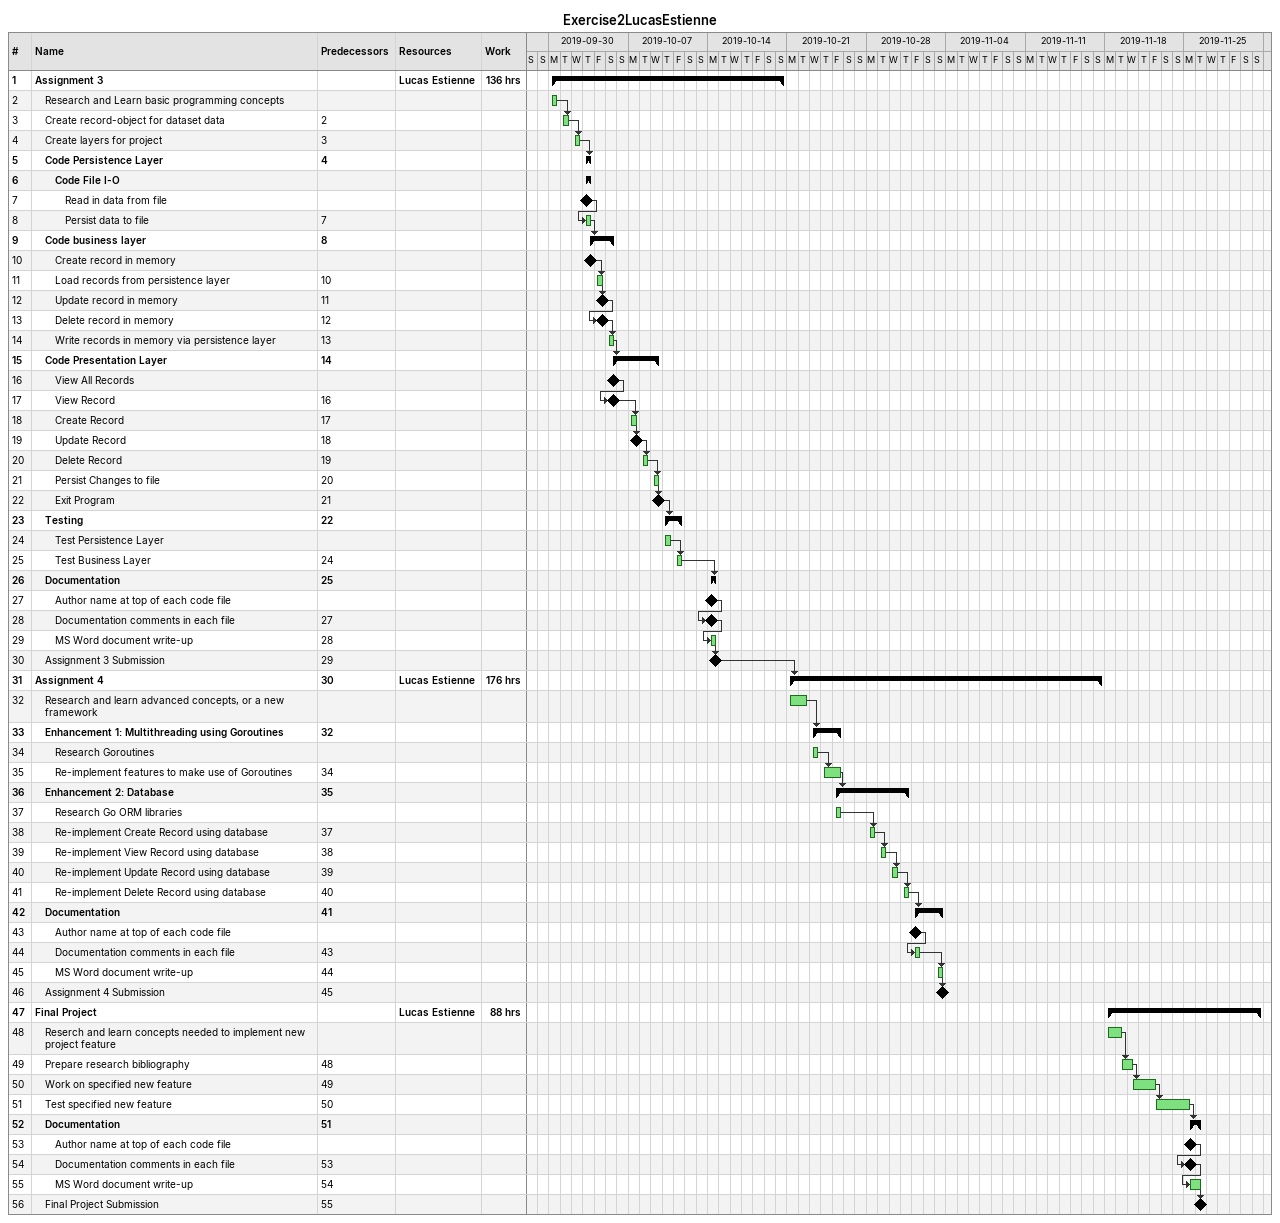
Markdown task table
Exercise2LucasEstienne

| ID | Level | Task | Start | Finish | Predecessors | Resources | Work (h) |
|---|---|---|---|---|---|---|---|
| 1 | 1 | **Assignment 3** | 2019-09-30 | 2019-10-20 |  | Lucas Estienne | 136 |
| 2 | 2 | Research and Learn basic programming concepts | 2019-09-30 | 2019-09-30 |  |  |  |
| 3 | 2 | Create record-object for dataset data | 2019-10-01 | 2019-10-01 | 2 |  |  |
| 4 | 2 | Create layers for project | 2019-10-02 | 2019-10-02 | 3 |  |  |
| 5 | 2 | **Code Persistence Layer** | 2019-10-03 | 2019-10-03 | 4 |  |  |
| 6 | 3 | **Code File I-O** | 2019-10-03 | 2019-10-03 |  |  |  |
| 7 | 4 | Read in data from file (milestone) | 2019-10-03 | 2019-10-03 |  |  |  |
| 8 | 4 | Persist data to file | 2019-10-03 | 2019-10-03 | 7 |  |  |
| 9 | 2 | **Code business layer** | 2019-10-03 | 2019-10-05 | 8 |  |  |
| 10 | 3 | Create record in memory (milestone) | 2019-10-03 | 2019-10-03 |  |  |  |
| 11 | 3 | Load records from persistence layer | 2019-10-04 | 2019-10-04 | 10 |  |  |
| 12 | 3 | Update record in memory (milestone) | 2019-10-04 | 2019-10-04 | 11 |  |  |
| 13 | 3 | Delete record in memory (milestone) | 2019-10-04 | 2019-10-04 | 12 |  |  |
| 14 | 3 | Write records in memory via persistence layer | 2019-10-05 | 2019-10-05 | 13 |  |  |
| 15 | 2 | **Code Presentation Layer** | 2019-10-05 | 2019-10-09 | 14 |  |  |
| 16 | 3 | View All Records (milestone) | 2019-10-05 | 2019-10-05 |  |  |  |
| 17 | 3 | View Record (milestone) | 2019-10-05 | 2019-10-05 | 16 |  |  |
| 18 | 3 | Create Record | 2019-10-07 | 2019-10-07 | 17 |  |  |
| 19 | 3 | Update Record (milestone) | 2019-10-07 | 2019-10-07 | 18 |  |  |
| 20 | 3 | Delete Record | 2019-10-08 | 2019-10-08 | 19 |  |  |
| 21 | 3 | Persist Changes to file | 2019-10-09 | 2019-10-09 | 20 |  |  |
| 22 | 3 | Exit Program (milestone) | 2019-10-09 | 2019-10-09 | 21 |  |  |
| 23 | 2 | **Testing** | 2019-10-10 | 2019-10-11 | 22 |  |  |
| 24 | 3 | Test Persistence Layer | 2019-10-10 | 2019-10-10 |  |  |  |
| 25 | 3 | Test Business Layer | 2019-10-11 | 2019-10-11 | 24 |  |  |
| 26 | 2 | **Documentation** | 2019-10-14 | 2019-10-14 | 25 |  |  |
| 27 | 3 | Author name at top of each code file (milestone) | 2019-10-14 | 2019-10-14 |  |  |  |
| 28 | 3 | Documentation comments in each file (milestone) | 2019-10-14 | 2019-10-14 | 27 |  |  |
| 29 | 3 | MS Word document write-up | 2019-10-14 | 2019-10-14 | 28 |  |  |
| 30 | 2 | Assignment 3 Submission (milestone) | 2019-10-14 | 2019-10-14 | 29 |  |  |
| 31 | 1 | **Assignment 4** | 2019-10-21 | 2019-11-17 | 30 | Lucas Estienne | 176 |
| 32 | 2 | Research and learn advanced concepts, or a new framework | 2019-10-21 | 2019-10-22 |  |  |  |
| 33 | 2 | **Enhancement 1: Multithreading using Goroutines** | 2019-10-23 | 2019-10-25 | 32 |  |  |
| 34 | 3 | Research Goroutines | 2019-10-23 | 2019-10-23 |  |  |  |
| 35 | 3 | Re-implement features to make use of Goroutines | 2019-10-24 | 2019-10-25 | 34 |  |  |
| 36 | 2 | **Enhancement 2: Database** | 2019-10-25 | 2019-10-31 | 35 |  |  |
| 37 | 3 | Research Go ORM libraries | 2019-10-25 | 2019-10-25 |  |  |  |
| 38 | 3 | Re-implement Create Record using database | 2019-10-28 | 2019-10-28 | 37 |  |  |
| 39 | 3 | Re-implement View Record using database | 2019-10-29 | 2019-10-29 | 38 |  |  |
| 40 | 3 | Re-implement Update Record using database | 2019-10-30 | 2019-10-30 | 39 |  |  |
| 41 | 3 | Re-implement Delete Record using database | 2019-10-31 | 2019-10-31 | 40 |  |  |
| 42 | 2 | **Documentation** | 2019-11-01 | 2019-11-03 | 41 |  |  |
| 43 | 3 | Author name at top of each code file (milestone) | 2019-11-01 | 2019-11-01 |  |  |  |
| 44 | 3 | Documentation comments in each file | 2019-11-01 | 2019-11-01 | 43 |  |  |
| 45 | 3 | MS Word document write-up | 2019-11-03 | 2019-11-03 | 44 |  |  |
| 46 | 2 | Assignment 4 Submission (milestone) | 2019-11-03 | 2019-11-03 | 45 |  |  |
| 47 | 1 | **Final Project** | 2019-11-18 | 2019-12-01 |  | Lucas Estienne | 88 |
| 48 | 2 | Reserch and learn concepts needed to implement new project feature | 2019-11-18 | 2019-11-19 |  |  |  |
| 49 | 2 | Prepare research bibliography | 2019-11-19 | 2019-11-20 | 48 |  |  |
| 50 | 2 | Work on specified new feature | 2019-11-20 | 2019-11-22 | 49 |  |  |
| 51 | 2 | Test specified new feature | 2019-11-22 | 2019-11-25 | 50 |  |  |
| 52 | 2 | **Documentation** | 2019-11-25 | 2019-11-26 | 51 |  |  |
| 53 | 3 | Author name at top of each code file (milestone) | 2019-11-25 | 2019-11-25 |  |  |  |
| 54 | 3 | Documentation comments in each file (milestone) | 2019-11-25 | 2019-11-25 | 53 |  |  |
| 55 | 3 | MS Word document write-up | 2019-11-25 | 2019-11-26 | 54 |  |  |
| 56 | 2 | Final Project Submission (milestone) | 2019-11-26 | 2019-11-26 | 55 |  |  |
